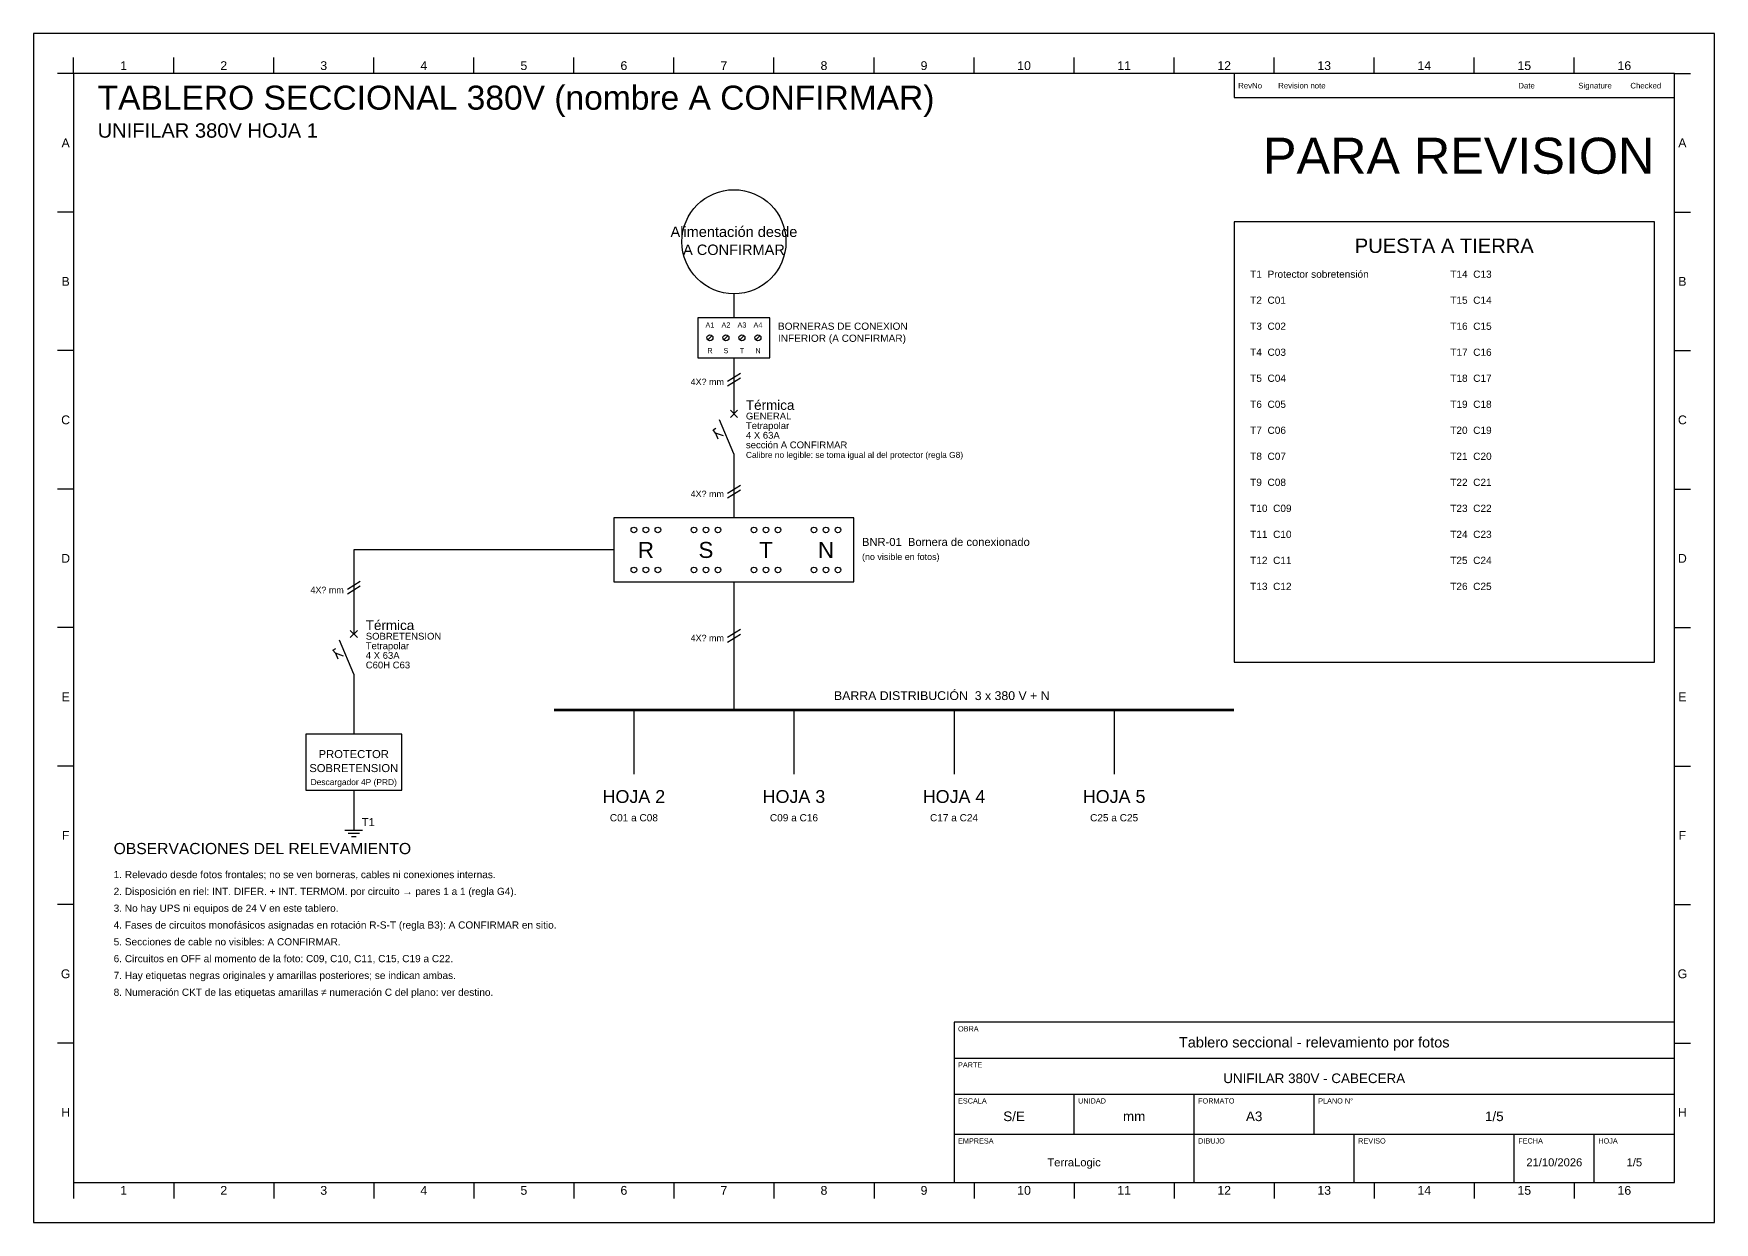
# Model space of a CAD drawing. Header units: millimetres. Extents: x 0 to 2220, y 0 to 297.
# Drawn here: x 0 to 420, y 0 to 297 of the extents above; entities that cross this region are included whole.
import ezdxf
from ezdxf.enums import TextEntityAlignment as Align

# ---------------------------------------------------------------- set-up
doc = ezdxf.new("R2010")
doc.units = ezdxf.units.MM
for name, color, linetype in [('A_CONFIRMAR', 30, 'Continuous'), ('BORNES', 7, 'Continuous'), ('CABLES', 7, 'Continuous'), ('MARCO', 7, 'Continuous'), ('NUM_CONDUCTOR', 7, 'Continuous'), ('PE', 3, 'Continuous'), ('POTENCIA', 7, 'Continuous'), ('ROTULO', 7, 'Continuous'), ('SIMBOLOS', 7, 'Continuous'), ('TEXTO', 7, 'Continuous')]:
    doc.layers.add(name, color=color, linetype=linetype)
doc.styles.add('ARIAL', font='arial.ttf')

msp = doc.modelspace()

# ---------------------------------------------------------------- linework, layer by layer
at = {"layer": 'BORNES'}
for p, q in [((168.5, 220.5), (169.5, 221.5)), ((172.5, 220.5), (173.5, 221.5)), ((176.5, 220.5), (177.5, 221.5)), ((180.5, 220.5), (181.5, 221.5))]:
    msp.add_line(p, q, dxfattribs=at)
for points in [[(166, 216), (184, 216), (184, 226), (166, 226)], [(145, 160), (205, 160), (205, 176), (145, 176)]]:
    msp.add_lwpolyline(points, close=True, dxfattribs=at)
for centre, radius in [((169, 221), 0.75), ((173, 221), 0.75), ((177, 221), 0.75), ((181, 221), 0.75), ((150, 173), 0.7), ((153, 173), 0.7), ((156, 173), 0.7), ((165, 173), 0.7), ((168, 173), 0.7), ((171, 173), 0.7), ((180, 173), 0.7), ((183, 173), 0.7), ((186, 173), 0.7), ((195, 173), 0.7), ((198, 173), 0.7), ((201, 173), 0.7), ((150, 163), 0.7), ((153, 163), 0.7), ((156, 163), 0.7), ((165, 163), 0.7), ((168, 163), 0.7), ((171, 163), 0.7), ((180, 163), 0.7), ((183, 163), 0.7), ((186, 163), 0.7), ((195, 163), 0.7), ((198, 163), 0.7), ((201, 163), 0.7)]:
    msp.add_circle(centre, radius, dxfattribs=at)
at = {"layer": 'CABLES'}
for p, q in [((173.4, 210.2), (176.6, 212.2)), ((173.4, 209), (176.6, 211)), ((173.4, 182.2), (176.6, 184.2)), ((173.4, 181), (176.6, 183)), ((78.4, 158.2), (81.6, 160.2)), ((78.4, 157), (81.6, 159)), ((173.4, 146.2), (176.6, 148.2)), ((173.4, 145), (176.6, 147))]:
    msp.add_line(p, q, dxfattribs=at)
at = {"layer": 'MARCO'}
for p, q in [((10, 287), (10, 291)), ((35, 287), (35, 291)), ((60, 287), (60, 291)), ((85, 287), (85, 291)), ((110, 287), (110, 291)), ((135, 287), (135, 291)), ((160, 287), (160, 291)), ((185, 287), (185, 291)), ((210, 287), (210, 291)), ((235, 287), (235, 291)), ((260, 287), (260, 291)), ((285, 287), (285, 291)), ((310, 287), (310, 291)), ((335, 287), (335, 291)), ((360, 287), (360, 291)), ((385, 287), (385, 291)), ((10, 287), (6, 287)), ((410, 287), (414, 287)), ((10, 252.4), (6, 252.4)), ((410, 252.4), (414, 252.4)), ((10, 217.8), (6, 217.8)), ((410, 217.8), (414, 217.8)), ((10, 183.2), (6, 183.2)), ((410, 183.2), (414, 183.2)), ((10, 148.6), (6, 148.6)), ((410, 148.6), (414, 148.6)), ((10, 114), (6, 114)), ((410, 114), (414, 114)), ((10, 79.4), (6, 79.4)), ((410, 79.4), (414, 79.4)), ((10, 44.8), (6, 44.8)), ((410, 44.8), (414, 44.8)), ((10, 10), (10, 6)), ((35, 10), (35, 6)), ((60, 10), (60, 6)), ((85, 10), (85, 6)), ((110, 10), (110, 6)), ((135, 10), (135, 6)), ((160, 10), (160, 6)), ((185, 10), (185, 6)), ((210, 10), (210, 6)), ((235, 10), (235, 6)), ((260, 10), (260, 6)), ((285, 10), (285, 6)), ((310, 10), (310, 6)), ((335, 10), (335, 6)), ((360, 10), (360, 6)), ((385, 10), (385, 6))]:
    msp.add_line(p, q, dxfattribs=at)
for points in [[(0, 0), (420, 0), (420, 297), (0, 297)], [(10, 10), (410, 10), (410, 287), (10, 287)]]:
    msp.add_lwpolyline(points, close=True, dxfattribs=at)
at = {"layer": 'PE'}
for p, q in [((80, 108), (80, 100)), ((77.8, 98), (82.2, 98)), ((78.6, 97.2), (81.4, 97.2)), ((80, 100), (80, 98)), ((79.4, 96.4), (80.6, 96.4))]:
    msp.add_line(p, q, dxfattribs=at)
msp.add_lwpolyline([(300, 140), (405, 140), (405, 250), (300, 250)], close=True, dxfattribs=at)
at = {"layer": 'POTENCIA'}
for p, q in [((175, 232), (175, 226)), ((175, 216), (175, 205)), ((175, 205), (175, 202)), ((175, 192), (175, 189)), ((175, 189), (175, 176)), ((145, 168), (80, 168)), ((80, 168), (80, 150)), ((175, 160), (175, 128)), ((80, 150), (80, 147)), ((80, 137), (80, 134)), ((80, 134), (80, 122)), ((150, 128), (150, 112)), ((190, 128), (190, 112)), ((230, 128), (230, 112)), ((270, 128), (270, 112))]:
    msp.add_line(p, q, dxfattribs=at)
at = {"layer": 'POTENCIA', "const_width": 0.7}
msp.add_lwpolyline([(130, 128), (300, 128)], dxfattribs=at)
at = {"layer": 'ROTULO'}
for p, q in [((230, 41), (410, 41)), ((230, 32), (410, 32)), ((260, 22), (260, 32)), ((290, 22), (290, 32)), ((320, 22), (320, 32)), ((230, 22), (410, 22)), ((290, 10), (290, 22)), ((330, 10), (330, 22)), ((370, 10), (370, 22)), ((390, 10), (390, 22))]:
    msp.add_line(p, q, dxfattribs=at)
for points in [[(300, 281), (410, 281), (410, 287), (300, 287)], [(230, 10), (410, 10), (410, 50), (230, 50)]]:
    msp.add_lwpolyline(points, close=True, dxfattribs=at)
at = {"layer": 'SIMBOLOS'}
for p, q in [((174.1, 202.9), (175.9, 201.1)), ((174.1, 201.1), (175.9, 202.9)), ((175, 192), (171.4, 200.5)), ((172.4, 196.5), (170.4, 197.2)), ((170.4, 197.2), (171, 195.8)), ((79.1, 147.9), (80.9, 146.1)), ((79.1, 146.1), (80.9, 147.9)), ((80, 137), (76.4, 145.5)), ((77.4, 141.5), (75.4, 142.2)), ((75.4, 142.2), (76, 140.8))]:
    msp.add_line(p, q, dxfattribs=at)
for points in [[(170.4, 197.2), (169.8, 198), (170.5, 198.4)], [(75.4, 142.2), (74.8, 143), (75.5, 143.4)]]:
    msp.add_lwpolyline(points, dxfattribs=at)
msp.add_lwpolyline([(68, 108), (92, 108), (92, 122), (68, 122)], close=True, dxfattribs=at)
msp.add_circle((175, 245), 13, dxfattribs=at)

# ---------------------------------------------------------------- texts
at = {"layer": 'A_CONFIRMAR', "style": 'ARIAL'}
msp.add_text('A CONFIRMAR', height=2.6, dxfattribs=at).set_placement((175, 243), align=Align.MIDDLE_CENTER)
for s, height, p in [('INFERIOR (A CONFIRMAR)', 1.8, (186, 220)), ('4 X 63A', 1.7, (178, 195.8)), ('sección A CONFIRMAR', 1.7, (178, 193.4)), ('Calibre no legible: se toma igual al del protector (regla G8)', 1.5, (178, 191)), ('(no visible en fotos)', 1.6, (207, 165.5)), ('4. Fases de circuitos monofásicos asignadas en rotación R-S-T (regla B3): A CONFIRMAR en sitio.', 1.8, (20, 73.4)), ('5. Secciones de cable no visibles: A CONFIRMAR.', 1.8, (20, 69.2))]:
    msp.add_text(s, height=height, dxfattribs=at).set_placement(p)
for p in [(172.5, 210), (172.5, 182), (77.5, 158), (172.5, 146)]:
    msp.add_text('4X? mm', height=1.6, dxfattribs=at).set_placement(p, align=Align.MIDDLE_RIGHT)
at = {"layer": 'BORNES', "style": 'ARIAL'}
for s, p in [('R', (153, 168)), ('S', (168, 168)), ('T', (183, 168)), ('N', (198, 168))]:
    msp.add_text(s, height=4, dxfattribs=at).set_placement(p, align=Align.MIDDLE_CENTER)
at = {"layer": 'MARCO', "style": 'ARIAL'}
for s, p in [('1', (22.5, 289)), ('2', (47.5, 289)), ('3', (72.5, 289)), ('4', (97.5, 289)), ('5', (122.5, 289)), ('6', (147.5, 289)), ('7', (172.5, 289)), ('8', (197.5, 289)), ('9', (222.5, 289)), ('10', (247.5, 289)), ('11', (272.5, 289)), ('12', (297.5, 289)), ('13', (322.5, 289)), ('14', (347.5, 289)), ('15', (372.5, 289)), ('16', (397.5, 289)), ('A', (8, 269.7)), ('A', (412, 269.7)), ('B', (8, 235.1)), ('B', (412, 235.1)), ('C', (8, 200.5)), ('C', (412, 200.5)), ('D', (8, 165.9)), ('D', (412, 165.9)), ('E', (8, 131.3)), ('E', (412, 131.3)), ('F', (8, 96.7)), ('F', (412, 96.7)), ('G', (8, 62.1)), ('G', (412, 62.1)), ('H', (8, 27.5)), ('H', (412, 27.5)), ('1', (22.5, 8)), ('2', (47.5, 8)), ('3', (72.5, 8)), ('4', (97.5, 8)), ('5', (122.5, 8)), ('6', (147.5, 8)), ('7', (172.5, 8)), ('8', (197.5, 8)), ('9', (222.5, 8)), ('10', (247.5, 8)), ('11', (272.5, 8)), ('12', (297.5, 8)), ('13', (322.5, 8)), ('14', (347.5, 8)), ('15', (372.5, 8)), ('16', (397.5, 8))]:
    msp.add_text(s, height=2.2, dxfattribs=at).set_placement(p, align=Align.MIDDLE_CENTER)
at = {"layer": 'NUM_CONDUCTOR', "style": 'ARIAL'}
for s, p in [('A1', (169, 224.2)), ('A2', (173, 224.2)), ('A3', (177, 224.2)), ('A4', (181, 224.2)), ('R', (169, 217.8)), ('S', (173, 217.8)), ('T', (177, 217.8)), ('N', (181, 217.8))]:
    msp.add_text(s, height=1.3, dxfattribs=at).set_placement(p, align=Align.MIDDLE_CENTER)
at = {"layer": 'PE', "style": 'ARIAL'}
msp.add_text('PUESTA A TIERRA', height=3.6, dxfattribs=at).set_placement((352.5, 244), align=Align.MIDDLE_CENTER)
for s, height, p in [('T1  Protector sobretensión', 1.8, (304, 236)), ('T14  C13', 1.8, (354, 236)), ('T2  C01', 1.8, (304, 229.5)), ('T15  C14', 1.8, (354, 229.5)), ('T3  C02', 1.8, (304, 223)), ('T16  C15', 1.8, (354, 223)), ('T4  C03', 1.8, (304, 216.5)), ('T17  C16', 1.8, (354, 216.5)), ('T5  C04', 1.8, (304, 210)), ('T18  C17', 1.8, (354, 210)), ('T6  C05', 1.8, (304, 203.5)), ('T19  C18', 1.8, (354, 203.5)), ('T7  C06', 1.8, (304, 197)), ('T20  C19', 1.8, (354, 197)), ('T8  C07', 1.8, (304, 190.5)), ('T21  C20', 1.8, (354, 190.5)), ('T9  C08', 1.8, (304, 184)), ('T22  C21', 1.8, (354, 184)), ('T10  C09', 1.8, (304, 177.5)), ('T23  C22', 1.8, (354, 177.5)), ('T11  C10', 1.8, (304, 171)), ('T24  C23', 1.8, (354, 171)), ('T12  C11', 1.8, (304, 164.5)), ('T25  C24', 1.8, (354, 164.5)), ('T13  C12', 1.8, (304, 158)), ('T26  C25', 1.8, (354, 158)), ('T1', 2, (82, 99))]:
    msp.add_text(s, height=height, dxfattribs=at).set_placement(p)
at = {"layer": 'ROTULO', "style": 'ARIAL'}
for s, p in [('RevNo', (301, 284)), ('Revision note', (311, 284)), ('Date', (371, 284)), ('Signature', (386, 284)), ('Checked', (399, 284))]:
    msp.add_text(s, height=1.4, dxfattribs=at).set_placement(p, align=Align.MIDDLE_LEFT)
for s, p in [('OBRA', (231, 49)), ('PARTE', (231, 40)), ('ESCALA', (231, 31)), ('UNIDAD', (261, 31)), ('FORMATO', (291, 31)), ('PLANO N°', (321, 31)), ('EMPRESA', (231, 21)), ('DIBUJO', (291, 21)), ('REVISO', (331, 21)), ('FECHA', (371, 21)), ('HOJA', (391, 21))]:
    msp.add_text(s, height=1.3, dxfattribs=at).set_placement(p, align=Align.TOP_LEFT)
for s, height, p in [('Tablero seccional - relevamiento por fotos', 2.6, (320, 45)), ('UNIFILAR 380V - CABECERA', 2.4, (320, 36)), ('S/E', 2.4, (245, 26.5)), ('mm', 2.4, (275, 26.5)), ('A3', 2.4, (305, 26.5)), ('1/5', 2.4, (365, 26.5)), ('TerraLogic', 2, (260, 15)), ('21/10/2026', 2, (380, 15)), ('1/5', 2, (400, 15))]:
    msp.add_text(s, height=height, dxfattribs=at).set_placement(p, align=Align.MIDDLE_CENTER)
at = {"layer": 'TEXTO', "style": 'ARIAL'}
for s, height, p in [('TABLERO SECCIONAL 380V (nombre A CONFIRMAR)', 6, (16, 278)), ('UNIFILAR 380V HOJA 1', 3.6, (16, 271)), ('BORNERAS DE CONEXION', 1.8, (186, 223)), ('Térmica', 2.4, (178, 203)), ('GENERAL', 1.7, (178, 200.6)), ('Tetrapolar', 1.7, (178, 198.2)), ('BNR-01  Bornera de conexionado', 2, (207, 169)), ('Térmica', 2.4, (83, 148)), ('SOBRETENSION', 1.7, (83, 145.6)), ('Tetrapolar', 1.7, (83, 143.2)), ('4 X 63A', 1.7, (83, 140.8)), ('C60H C63', 1.7, (83, 138.4)), ('BARRA DISTRIBUCIÓN  3 x 380 V + N', 2.2, (200, 130.5)), ('OBSERVACIONES DEL RELEVAMIENTO', 2.8, (20, 92)), ('1. Relevado desde fotos frontales; no se ven borneras, cables ni conexiones internas.', 1.8, (20, 86)), ('2. Disposición en riel: INT. DIFER. + INT. TERMOM. por circuito → pares 1 a 1 (regla G4).', 1.8, (20, 81.8)), ('3. No hay UPS ni equipos de 24 V en este tablero.', 1.8, (20, 77.6)), ('6. Circuitos en OFF al momento de la foto: C09, C10, C11, C15, C19 a C22.', 1.8, (20, 65)), ('7. Hay etiquetas negras originales y amarillas posteriores; se indican ambas.', 1.8, (20, 60.8)), ('8. Numeración CKT de las etiquetas amarillas ≠ numeración C del plano: ver destino.', 1.8, (20, 56.6))]:
    msp.add_text(s, height=height, dxfattribs=at).set_placement(p)
msp.add_text('PARA REVISION', height=9, dxfattribs=at).set_placement((405, 262), align=Align.RIGHT)
for s, height, p in [('Alimentación desde', 2.6, (175, 247.5)), ('PROTECTOR', 2, (80, 117)), ('SOBRETENSION', 2, (80, 113.5)), ('Descargador 4P (PRD)', 1.5, (80, 110))]:
    msp.add_text(s, height=height, dxfattribs=at).set_placement(p, align=Align.MIDDLE_CENTER)
for s, height, p in [('HOJA 2', 3.2, (150, 108)), ('HOJA 3', 3.2, (190, 108)), ('HOJA 4', 3.2, (230, 108)), ('HOJA 5', 3.2, (270, 108)), ('C01 a C08', 1.8, (150, 102)), ('C09 a C16', 1.8, (190, 102)), ('C17 a C24', 1.8, (230, 102)), ('C25 a C25', 1.8, (270, 102))]:
    msp.add_text(s, height=height, dxfattribs=at).set_placement(p, align=Align.TOP_CENTER)

doc.saveas('drawing.dxf')
